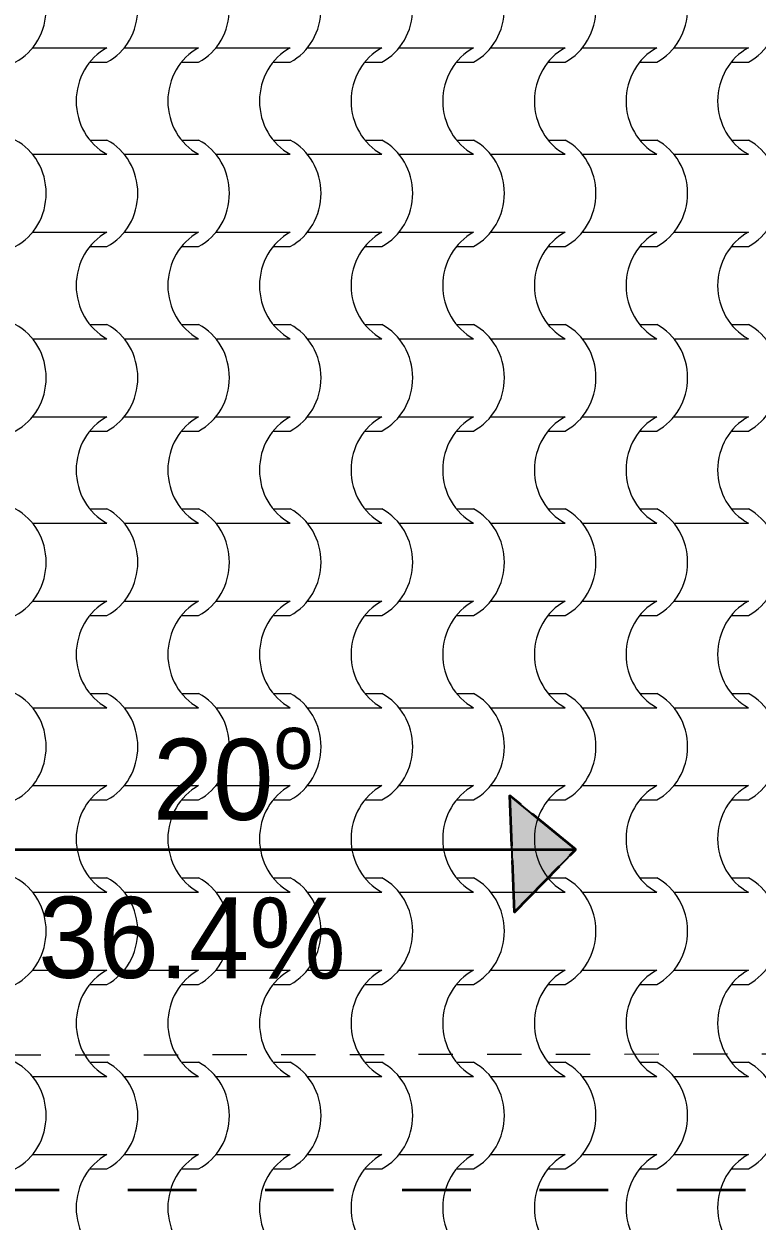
# Model space of a CAD drawing. Extents: x 1230 to 300706, y -1407 to 36108.
# Drawn here: x 249034 to 250164, y 7252 to 9099 of the extents above; entities that cross this region are included whole.
import ezdxf

# ---------------------------------------------------------------- set-up
doc = ezdxf.new("R2010")
doc.units = 0
doc.header["$LTSCALE"] = 5
doc.header["$MEASUREMENT"] = 0
doc.set_wipeout_variables(frame=1)
for name, pattern in [('- Прекъснати линия', [423.333333, 211.666667, -211.666667]), ('- Скирити линии', [245, 200, -45]), ('Wipeout_Contour', [100000, 0, -100000])]:
    doc.linetypes.add(name, pattern=pattern)
for name, color, linetype, lineweight in [('1', 255, 'Continuous', 13), ('102', 254, 'Continuous', 15), ('41', 7, 'Continuous', 35), ('46', 9, 'Continuous', 35), ('7', 7, 'Continuous', 25), ('85', 254, 'Continuous', 20)]:
    doc.layers.add(name, color=color, linetype=linetype, lineweight=lineweight)
doc.layers.add('65', color=7, linetype='Continuous', lineweight=20, true_color=0x4e4e4e)
doc.styles.add('GENERATED_STYLE_4', font='arial.ttf')

# ---------------------------------------------------------------- blocks, each defined once
blk = doc.blocks.new('*X44')
at = {"layer": '102', "color": 254, "linetype": 'Continuous', "lineweight": 15}
for p, q in [((265.94, 136.728), (267.086, 136.728)), ((267.086, 136.728), (268.232, 136.728)), ((268.765, 136.728), (269.911, 136.728)), ((269.911, 136.728), (271.057, 136.728)), ((271.591, 136.728), (272.736, 136.728)), ((272.736, 136.728), (273.882, 136.728)), ((274.416, 136.728), (275.562, 136.728)), ((275.562, 136.728), (276.708, 136.728)), ((277.241, 136.728), (278.387, 136.728)), ((278.387, 136.728), (279.533, 136.728)), ((280.067, 136.728), (281.213, 136.728)), ((281.213, 136.728), (282.359, 136.728)), ((282.892, 136.728), (284.038, 136.728)), ((284.038, 136.728), (285.184, 136.728)), ((285.718, 136.728), (286.863, 136.728)), ((286.863, 136.728), (288.009, 136.728)), ((267.705, 136.288), (268.232, 136.288)), ((270.53, 136.288), (271.057, 136.288)), ((273.356, 136.288), (273.882, 136.288)), ((276.181, 136.288), (276.708, 136.288)), ((279.006, 136.288), (279.533, 136.288)), ((281.832, 136.288), (282.359, 136.288)), ((284.657, 136.288), (285.184, 136.288)), ((287.483, 136.288), (288.009, 136.288)), ((267.705, 133.884), (268.232, 133.884)), ((270.53, 133.884), (271.057, 133.884)), ((273.356, 133.884), (273.882, 133.884)), ((276.181, 133.884), (276.708, 133.884)), ((279.006, 133.884), (279.533, 133.884)), ((281.832, 133.884), (282.359, 133.884)), ((284.657, 133.884), (285.184, 133.884)), ((287.483, 133.884), (288.009, 133.884)), ((265.94, 133.444), (267.086, 133.444)), ((267.086, 133.444), (268.232, 133.444)), ((268.765, 133.444), (269.911, 133.444)), ((269.911, 133.444), (271.057, 133.444)), ((271.591, 133.444), (272.736, 133.444)), ((272.736, 133.444), (273.882, 133.444)), ((274.416, 133.444), (275.562, 133.444)), ((275.562, 133.444), (276.708, 133.444)), ((277.241, 133.444), (278.387, 133.444)), ((278.387, 133.444), (279.533, 133.444)), ((280.067, 133.444), (281.213, 133.444)), ((281.213, 133.444), (282.359, 133.444)), ((282.892, 133.444), (284.038, 133.444)), ((284.038, 133.444), (285.184, 133.444)), ((285.718, 133.444), (286.863, 133.444)), ((286.863, 133.444), (288.009, 133.444)), ((265.94, 131.039), (267.086, 131.039)), ((267.086, 131.039), (268.232, 131.039)), ((268.765, 131.039), (269.911, 131.039)), ((269.911, 131.039), (271.057, 131.039)), ((271.591, 131.039), (272.736, 131.039)), ((272.736, 131.039), (273.882, 131.039)), ((274.416, 131.039), (275.562, 131.039)), ((275.562, 131.039), (276.708, 131.039)), ((277.241, 131.039), (278.387, 131.039)), ((278.387, 131.039), (279.533, 131.039)), ((280.067, 131.039), (281.213, 131.039)), ((281.213, 131.039), (282.359, 131.039)), ((282.892, 131.039), (284.038, 131.039)), ((284.038, 131.039), (285.184, 131.039)), ((285.718, 131.039), (286.863, 131.039)), ((286.863, 131.039), (288.009, 131.039)), ((267.705, 130.599), (268.232, 130.599)), ((270.53, 130.599), (271.057, 130.599)), ((273.356, 130.599), (273.882, 130.599)), ((276.181, 130.599), (276.708, 130.599)), ((279.006, 130.599), (279.533, 130.599)), ((281.832, 130.599), (282.359, 130.599)), ((284.657, 130.599), (285.184, 130.599)), ((287.483, 130.599), (288.009, 130.599)), ((267.705, 128.194), (268.232, 128.194)), ((270.53, 128.194), (271.057, 128.194)), ((273.356, 128.194), (273.882, 128.194)), ((276.181, 128.194), (276.708, 128.194)), ((279.006, 128.194), (279.533, 128.194)), ((281.832, 128.194), (282.359, 128.194)), ((284.657, 128.194), (285.184, 128.194)), ((287.483, 128.194), (288.009, 128.194)), ((265.94, 127.754), (267.086, 127.754)), ((267.086, 127.754), (268.232, 127.754)), ((268.765, 127.754), (269.911, 127.754)), ((269.911, 127.754), (271.057, 127.754)), ((271.591, 127.754), (272.736, 127.754)), ((272.736, 127.754), (273.882, 127.754)), ((274.416, 127.754), (275.562, 127.754)), ((275.562, 127.754), (276.708, 127.754)), ((277.241, 127.754), (278.387, 127.754)), ((278.387, 127.754), (279.533, 127.754)), ((280.067, 127.754), (281.213, 127.754)), ((281.213, 127.754), (282.359, 127.754)), ((282.892, 127.754), (284.038, 127.754)), ((284.038, 127.754), (285.184, 127.754)), ((285.718, 127.754), (286.863, 127.754)), ((286.863, 127.754), (288.009, 127.754)), ((265.94, 125.349), (267.086, 125.349)), ((267.086, 125.349), (268.232, 125.349)), ((268.765, 125.349), (269.911, 125.349)), ((269.911, 125.349), (271.057, 125.349)), ((271.591, 125.349), (272.736, 125.349)), ((272.736, 125.349), (273.882, 125.349)), ((274.416, 125.349), (275.562, 125.349)), ((275.562, 125.349), (276.708, 125.349)), ((277.241, 125.349), (278.387, 125.349)), ((278.387, 125.349), (279.533, 125.349)), ((280.067, 125.349), (281.213, 125.349)), ((281.213, 125.349), (282.359, 125.349)), ((282.892, 125.349), (284.038, 125.349)), ((284.038, 125.349), (285.184, 125.349)), ((285.718, 125.349), (286.863, 125.349)), ((286.863, 125.349), (288.009, 125.349)), ((267.705, 124.909), (268.232, 124.909)), ((270.53, 124.909), (271.057, 124.909)), ((273.356, 124.909), (273.882, 124.909)), ((276.181, 124.909), (276.708, 124.909)), ((279.006, 124.909), (279.533, 124.909)), ((281.832, 124.909), (282.359, 124.909)), ((284.657, 124.909), (285.184, 124.909)), ((287.483, 124.909), (288.009, 124.909)), ((267.705, 122.504), (268.232, 122.504)), ((270.53, 122.504), (271.057, 122.504)), ((273.356, 122.504), (273.882, 122.504)), ((276.181, 122.504), (276.708, 122.504)), ((279.006, 122.504), (279.533, 122.504)), ((281.832, 122.504), (282.359, 122.504)), ((284.657, 122.504), (285.184, 122.504)), ((287.483, 122.504), (288.009, 122.504)), ((265.94, 122.064), (267.086, 122.064)), ((267.086, 122.064), (268.232, 122.064)), ((268.765, 122.064), (269.911, 122.064)), ((269.911, 122.064), (271.057, 122.064)), ((271.591, 122.064), (272.736, 122.064)), ((272.736, 122.064), (273.882, 122.064)), ((274.416, 122.064), (275.562, 122.064)), ((275.562, 122.064), (276.708, 122.064)), ((277.241, 122.064), (278.387, 122.064)), ((278.387, 122.064), (279.533, 122.064)), ((280.067, 122.064), (281.213, 122.064)), ((281.213, 122.064), (282.359, 122.064)), ((282.892, 122.064), (284.038, 122.064)), ((284.038, 122.064), (285.184, 122.064)), ((285.718, 122.064), (286.863, 122.064)), ((286.863, 122.064), (288.009, 122.064)), ((265.94, 119.66), (267.086, 119.66)), ((267.086, 119.66), (268.232, 119.66)), ((268.765, 119.66), (269.911, 119.66)), ((269.911, 119.66), (271.057, 119.66)), ((271.591, 119.66), (272.736, 119.66)), ((272.736, 119.66), (273.882, 119.66)), ((274.416, 119.66), (275.562, 119.66)), ((275.562, 119.66), (276.708, 119.66)), ((277.241, 119.66), (278.387, 119.66)), ((278.387, 119.66), (279.533, 119.66)), ((280.067, 119.66), (281.213, 119.66)), ((281.213, 119.66), (282.359, 119.66)), ((282.892, 119.66), (284.038, 119.66)), ((284.038, 119.66), (285.184, 119.66)), ((285.718, 119.66), (286.863, 119.66)), ((286.863, 119.66), (288.009, 119.66)), ((267.705, 119.22), (268.232, 119.22)), ((270.53, 119.22), (271.057, 119.22)), ((273.356, 119.22), (273.882, 119.22)), ((276.181, 119.22), (276.708, 119.22)), ((279.006, 119.22), (279.533, 119.22)), ((281.832, 119.22), (282.359, 119.22)), ((284.657, 119.22), (285.184, 119.22)), ((287.483, 119.22), (288.009, 119.22)), ((267.705, 116.815), (268.232, 116.815)), ((270.53, 116.815), (271.057, 116.815)), ((273.356, 116.815), (273.882, 116.815)), ((276.181, 116.815), (276.708, 116.815)), ((279.006, 116.815), (279.533, 116.815)), ((281.832, 116.815), (282.359, 116.815)), ((284.657, 116.815), (285.184, 116.815)), ((287.483, 116.815), (288.009, 116.815)), ((265.94, 116.375), (267.086, 116.375)), ((267.086, 116.375), (268.232, 116.375)), ((268.765, 116.375), (269.911, 116.375)), ((269.911, 116.375), (271.057, 116.375)), ((271.591, 116.375), (272.736, 116.375)), ((272.736, 116.375), (273.882, 116.375)), ((274.416, 116.375), (275.562, 116.375)), ((275.562, 116.375), (276.708, 116.375)), ((277.241, 116.375), (278.387, 116.375)), ((278.387, 116.375), (279.533, 116.375)), ((280.067, 116.375), (281.213, 116.375)), ((281.213, 116.375), (282.359, 116.375)), ((282.892, 116.375), (284.038, 116.375)), ((284.038, 116.375), (285.184, 116.375)), ((285.718, 116.375), (286.863, 116.375)), ((286.863, 116.375), (288.009, 116.375)), ((265.94, 113.97), (267.086, 113.97)), ((267.086, 113.97), (268.232, 113.97)), ((268.765, 113.97), (269.911, 113.97)), ((269.911, 113.97), (271.057, 113.97)), ((271.591, 113.97), (272.736, 113.97)), ((272.736, 113.97), (273.882, 113.97)), ((274.416, 113.97), (275.562, 113.97)), ((275.562, 113.97), (276.708, 113.97)), ((277.241, 113.97), (278.387, 113.97)), ((278.387, 113.97), (279.533, 113.97)), ((280.067, 113.97), (281.213, 113.97)), ((281.213, 113.97), (282.359, 113.97)), ((282.892, 113.97), (284.038, 113.97)), ((284.038, 113.97), (285.184, 113.97)), ((285.718, 113.97), (286.863, 113.97)), ((286.863, 113.97), (288.009, 113.97)), ((267.705, 113.53), (268.232, 113.53)), ((270.53, 113.53), (271.057, 113.53)), ((273.356, 113.53), (273.882, 113.53)), ((276.181, 113.53), (276.708, 113.53)), ((279.006, 113.53), (279.533, 113.53)), ((281.832, 113.53), (282.359, 113.53)), ((284.657, 113.53), (285.184, 113.53)), ((287.483, 113.53), (288.009, 113.53)), ((267.705, 111.125), (268.232, 111.125)), ((270.53, 111.125), (271.057, 111.125)), ((273.356, 111.125), (273.882, 111.125)), ((276.181, 111.125), (276.708, 111.125)), ((279.006, 111.125), (279.533, 111.125)), ((281.832, 111.125), (282.359, 111.125)), ((284.657, 111.125), (285.184, 111.125)), ((287.483, 111.125), (288.009, 111.125)), ((265.94, 110.685), (267.086, 110.685)), ((267.086, 110.685), (268.232, 110.685)), ((268.765, 110.685), (269.911, 110.685)), ((269.911, 110.685), (271.057, 110.685)), ((271.591, 110.685), (272.736, 110.685)), ((272.736, 110.685), (273.882, 110.685)), ((274.416, 110.685), (275.562, 110.685)), ((275.562, 110.685), (276.708, 110.685)), ((277.241, 110.685), (278.387, 110.685)), ((278.387, 110.685), (279.533, 110.685)), ((280.067, 110.685), (281.213, 110.685)), ((281.213, 110.685), (282.359, 110.685)), ((282.892, 110.685), (284.038, 110.685)), ((284.038, 110.685), (285.184, 110.685)), ((285.718, 110.685), (286.863, 110.685)), ((286.863, 110.685), (288.009, 110.685)), ((265.94, 108.28), (267.086, 108.28)), ((267.086, 108.28), (268.232, 108.28)), ((268.765, 108.28), (269.911, 108.28)), ((269.911, 108.28), (271.057, 108.28)), ((271.591, 108.28), (272.736, 108.28)), ((272.736, 108.28), (273.882, 108.28)), ((274.416, 108.28), (275.562, 108.28)), ((275.562, 108.28), (276.708, 108.28)), ((277.241, 108.28), (278.387, 108.28)), ((278.387, 108.28), (279.533, 108.28)), ((280.067, 108.28), (281.213, 108.28)), ((281.213, 108.28), (282.359, 108.28)), ((282.892, 108.28), (284.038, 108.28)), ((284.038, 108.28), (285.184, 108.28)), ((285.718, 108.28), (286.863, 108.28)), ((286.863, 108.28), (288.009, 108.28)), ((267.705, 107.84), (268.232, 107.84)), ((270.53, 107.84), (271.057, 107.84)), ((273.356, 107.84), (273.882, 107.84)), ((276.181, 107.84), (276.708, 107.84)), ((279.006, 107.84), (279.533, 107.84)), ((281.832, 107.84), (282.359, 107.84)), ((284.657, 107.84), (285.184, 107.84)), ((287.483, 107.84), (288.009, 107.84)), ((267.705, 105.436), (268.232, 105.436)), ((270.53, 105.436), (271.057, 105.436)), ((273.356, 105.436), (273.882, 105.436)), ((276.181, 105.436), (276.708, 105.436)), ((279.006, 105.436), (279.533, 105.436)), ((281.832, 105.436), (282.359, 105.436)), ((284.657, 105.436), (285.184, 105.436)), ((287.483, 105.436), (288.009, 105.436)), ((265.94, 104.996), (267.086, 104.996)), ((267.086, 104.996), (268.232, 104.996)), ((268.765, 104.996), (269.911, 104.996)), ((269.911, 104.996), (271.057, 104.996)), ((271.591, 104.996), (272.736, 104.996)), ((272.736, 104.996), (273.882, 104.996)), ((274.416, 104.996), (275.562, 104.996)), ((275.562, 104.996), (276.708, 104.996)), ((277.241, 104.996), (278.387, 104.996)), ((278.387, 104.996), (279.533, 104.996)), ((280.067, 104.996), (281.213, 104.996)), ((281.213, 104.996), (282.359, 104.996)), ((282.892, 104.996), (284.038, 104.996)), ((284.038, 104.996), (285.184, 104.996)), ((285.718, 104.996), (286.863, 104.996)), ((286.863, 104.996), (288.009, 104.996)), ((265.94, 102.591), (267.086, 102.591)), ((267.086, 102.591), (268.232, 102.591)), ((268.765, 102.591), (269.911, 102.591)), ((269.911, 102.591), (271.057, 102.591)), ((271.591, 102.591), (272.736, 102.591)), ((272.736, 102.591), (273.882, 102.591)), ((274.416, 102.591), (275.562, 102.591)), ((275.562, 102.591), (276.708, 102.591)), ((277.241, 102.591), (278.387, 102.591)), ((278.387, 102.591), (279.533, 102.591)), ((280.067, 102.591), (281.213, 102.591)), ((281.213, 102.591), (282.359, 102.591)), ((282.892, 102.591), (284.038, 102.591)), ((284.038, 102.591), (285.184, 102.591)), ((285.718, 102.591), (286.863, 102.591)), ((286.863, 102.591), (288.009, 102.591)), ((267.705, 102.151), (268.232, 102.151)), ((270.53, 102.151), (271.057, 102.151)), ((273.356, 102.151), (273.882, 102.151)), ((276.181, 102.151), (276.708, 102.151)), ((279.006, 102.151), (279.533, 102.151)), ((281.832, 102.151), (282.359, 102.151)), ((284.657, 102.151), (285.184, 102.151)), ((287.483, 102.151), (288.009, 102.151))]:
    blk.add_line(p, q, dxfattribs=at)
for centre, major_axis, start_param, end_param in [((264.63, 137.931), (0, 1.839), 3.607672, 5.817106), ((267.455, 137.931), (0, 1.839), 3.607672, 5.817106), ((270.281, 137.931), (0, 1.839), 3.607672, 5.817106), ((273.106, 137.931), (0, 1.839), 3.607672, 5.817106), ((275.931, 137.931), (0, 1.839), 3.607672, 5.817106), ((278.757, 137.931), (0, 1.839), 3.607672, 5.817106), ((281.582, 137.931), (0, 1.839), 3.607672, 5.817106), ((284.408, 137.931), (0, 1.839), 3.607672, 5.817106), ((287.233, 137.931), (0, 1.839), 3.607672, 5.817106), ((269.02, 135.081), (0, 1.849), 0.471039, 1.56782), ((271.846, 135.081), (0, 1.849), 0.471039, 1.56782), ((274.671, 135.081), (0, 1.849), 0.471039, 1.56782), ((277.496, 135.081), (0, 1.849), 0.471039, 1.56782), ((280.322, 135.081), (0, 1.849), 0.471039, 1.56782), ((283.147, 135.081), (0, 1.849), 0.471039, 1.56782), ((285.973, 135.081), (0, 1.849), 0.471039, 1.56782), ((288.798, 135.081), (0, 1.849), 0.471039, 1.56782), ((269.02, 135.092), (0, 1.849), 1.573772, 2.670554), ((271.846, 135.092), (0, 1.849), 1.573772, 2.670554), ((274.671, 135.092), (0, 1.849), 1.573772, 2.670554), ((277.496, 135.092), (0, 1.849), 1.573772, 2.670554), ((280.322, 135.092), (0, 1.849), 1.573772, 2.670554), ((283.147, 135.092), (0, 1.849), 1.573772, 2.670554), ((285.973, 135.092), (0, 1.849), 1.573772, 2.670554), ((288.798, 135.092), (0, 1.849), 1.573772, 2.670554), ((264.63, 132.241), (0, 1.839), 3.607672, 5.817106), ((267.455, 132.241), (0, 1.839), 3.607672, 5.817106), ((270.281, 132.241), (0, 1.839), 3.607672, 5.817106), ((273.106, 132.241), (0, 1.839), 3.607672, 5.817106), ((275.931, 132.241), (0, 1.839), 3.607672, 5.817106), ((278.757, 132.241), (0, 1.839), 3.607672, 5.817106), ((281.582, 132.241), (0, 1.839), 3.607672, 5.817106), ((284.408, 132.241), (0, 1.839), 3.607672, 5.817106), ((287.233, 132.241), (0, 1.839), 3.607672, 5.817106), ((269.02, 129.391), (0, 1.849), 0.471039, 1.56782), ((271.846, 129.391), (0, 1.849), 0.471039, 1.56782), ((274.671, 129.391), (0, 1.849), 0.471039, 1.56782), ((277.496, 129.391), (0, 1.849), 0.471039, 1.56782), ((280.322, 129.391), (0, 1.849), 0.471039, 1.56782), ((283.147, 129.391), (0, 1.849), 0.471039, 1.56782), ((285.973, 129.391), (0, 1.849), 0.471039, 1.56782), ((288.798, 129.391), (0, 1.849), 0.471039, 1.56782), ((269.02, 129.402), (0, 1.849), 1.573772, 2.670554), ((271.846, 129.402), (0, 1.849), 1.573772, 2.670554), ((274.671, 129.402), (0, 1.849), 1.573772, 2.670554), ((277.496, 129.402), (0, 1.849), 1.573772, 2.670554), ((280.322, 129.402), (0, 1.849), 1.573772, 2.670554), ((283.147, 129.402), (0, 1.849), 1.573772, 2.670554), ((285.973, 129.402), (0, 1.849), 1.573772, 2.670554), ((288.798, 129.402), (0, 1.849), 1.573772, 2.670554), ((264.63, 126.552), (0, 1.839), 3.607672, 5.817106), ((267.455, 126.552), (0, 1.839), 3.607672, 5.817106), ((270.281, 126.552), (0, 1.839), 3.607672, 5.817106), ((273.106, 126.552), (0, 1.839), 3.607672, 5.817106), ((275.931, 126.552), (0, 1.839), 3.607672, 5.817106), ((278.757, 126.552), (0, 1.839), 3.607672, 5.817106), ((281.582, 126.552), (0, 1.839), 3.607672, 5.817106), ((284.408, 126.552), (0, 1.839), 3.607672, 5.817106), ((287.233, 126.552), (0, 1.839), 3.607672, 5.817106), ((269.02, 123.701), (0, 1.849), 0.471039, 1.56782), ((271.846, 123.701), (0, 1.849), 0.471039, 1.56782), ((274.671, 123.701), (0, 1.849), 0.471039, 1.56782), ((277.496, 123.701), (0, 1.849), 0.471039, 1.56782), ((280.322, 123.701), (0, 1.849), 0.471039, 1.56782), ((283.147, 123.701), (0, 1.849), 0.471039, 1.56782), ((285.973, 123.701), (0, 1.849), 0.471039, 1.56782), ((288.798, 123.701), (0, 1.849), 0.471039, 1.56782), ((269.02, 123.712), (0, 1.849), 1.573772, 2.670554), ((271.846, 123.712), (0, 1.849), 1.573772, 2.670554), ((274.671, 123.712), (0, 1.849), 1.573772, 2.670554), ((277.496, 123.712), (0, 1.849), 1.573772, 2.670554), ((280.322, 123.712), (0, 1.849), 1.573772, 2.670554), ((283.147, 123.712), (0, 1.849), 1.573772, 2.670554), ((285.973, 123.712), (0, 1.849), 1.573772, 2.670554), ((288.798, 123.712), (0, 1.849), 1.573772, 2.670554), ((264.63, 120.862), (0, 1.839), 3.607672, 5.817106), ((267.455, 120.862), (0, 1.839), 3.607672, 5.817106), ((270.281, 120.862), (0, 1.839), 3.607672, 5.817106), ((273.106, 120.862), (0, 1.839), 3.607672, 5.817106), ((275.931, 120.862), (0, 1.839), 3.607672, 5.817106), ((278.757, 120.862), (0, 1.839), 3.607672, 5.817106), ((281.582, 120.862), (0, 1.839), 3.607672, 5.817106), ((284.408, 120.862), (0, 1.839), 3.607672, 5.817106), ((287.233, 120.862), (0, 1.839), 3.607672, 5.817106), ((269.02, 118.012), (0, 1.849), 0.471039, 1.56782), ((271.846, 118.012), (0, 1.849), 0.471039, 1.56782), ((274.671, 118.012), (0, 1.849), 0.471039, 1.56782), ((277.496, 118.012), (0, 1.849), 0.471039, 1.56782), ((280.322, 118.012), (0, 1.849), 0.471039, 1.56782), ((283.147, 118.012), (0, 1.849), 0.471039, 1.56782), ((285.973, 118.012), (0, 1.849), 0.471039, 1.56782), ((288.798, 118.012), (0, 1.849), 0.471039, 1.56782), ((269.02, 118.023), (0, 1.849), 1.573772, 2.670554), ((271.846, 118.023), (0, 1.849), 1.573772, 2.670554), ((274.671, 118.023), (0, 1.849), 1.573772, 2.670554), ((277.496, 118.023), (0, 1.849), 1.573772, 2.670554), ((280.322, 118.023), (0, 1.849), 1.573772, 2.670554), ((283.147, 118.023), (0, 1.849), 1.573772, 2.670554), ((285.973, 118.023), (0, 1.849), 1.573772, 2.670554), ((288.798, 118.023), (0, 1.849), 1.573772, 2.670554), ((264.63, 115.172), (0, 1.839), 3.607672, 5.817106), ((267.455, 115.172), (0, 1.839), 3.607672, 5.817106), ((270.281, 115.172), (0, 1.839), 3.607672, 5.817106), ((273.106, 115.172), (0, 1.839), 3.607672, 5.817106), ((275.931, 115.172), (0, 1.839), 3.607672, 5.817106), ((278.757, 115.172), (0, 1.839), 3.607672, 5.817106), ((281.582, 115.172), (0, 1.839), 3.607672, 5.817106), ((284.408, 115.172), (0, 1.839), 3.607672, 5.817106), ((287.233, 115.172), (0, 1.839), 3.607672, 5.817106), ((269.02, 112.322), (0, 1.849), 0.471039, 1.56782), ((271.846, 112.322), (0, 1.849), 0.471039, 1.56782), ((274.671, 112.322), (0, 1.849), 0.471039, 1.56782), ((277.496, 112.322), (0, 1.849), 0.471039, 1.56782), ((280.322, 112.322), (0, 1.849), 0.471039, 1.56782), ((283.147, 112.322), (0, 1.849), 0.471039, 1.56782), ((285.973, 112.322), (0, 1.849), 0.471039, 1.56782), ((288.798, 112.322), (0, 1.849), 0.471039, 1.56782), ((269.02, 112.333), (0, 1.849), 1.573772, 2.670554), ((271.846, 112.333), (0, 1.849), 1.573772, 2.670554), ((274.671, 112.333), (0, 1.849), 1.573772, 2.670554), ((277.496, 112.333), (0, 1.849), 1.573772, 2.670554), ((280.322, 112.333), (0, 1.849), 1.573772, 2.670554), ((283.147, 112.333), (0, 1.849), 1.573772, 2.670554), ((285.973, 112.333), (0, 1.849), 1.573772, 2.670554), ((288.798, 112.333), (0, 1.849), 1.573772, 2.670554), ((264.63, 109.483), (0, 1.839), 3.607672, 5.817106), ((267.455, 109.483), (0, 1.839), 3.607672, 5.817106), ((270.281, 109.483), (0, 1.839), 3.607672, 5.817106), ((273.106, 109.483), (0, 1.839), 3.607672, 5.817106), ((275.931, 109.483), (0, 1.839), 3.607672, 5.817106), ((278.757, 109.483), (0, 1.839), 3.607672, 5.817106), ((281.582, 109.483), (0, 1.839), 3.607672, 5.817106), ((284.408, 109.483), (0, 1.839), 3.607672, 5.817106), ((287.233, 109.483), (0, 1.839), 3.607672, 5.817106), ((269.02, 106.633), (0, 1.849), 0.471039, 1.56782), ((271.846, 106.633), (0, 1.849), 0.471039, 1.56782), ((274.671, 106.633), (0, 1.849), 0.471039, 1.56782), ((277.496, 106.633), (0, 1.849), 0.471039, 1.56782), ((280.322, 106.633), (0, 1.849), 0.471039, 1.56782), ((283.147, 106.633), (0, 1.849), 0.471039, 1.56782), ((285.973, 106.633), (0, 1.849), 0.471039, 1.56782), ((288.798, 106.633), (0, 1.849), 0.471039, 1.56782), ((269.02, 106.644), (0, 1.849), 1.573772, 2.670554), ((271.846, 106.644), (0, 1.849), 1.573772, 2.670554), ((274.671, 106.644), (0, 1.849), 1.573772, 2.670554), ((277.496, 106.644), (0, 1.849), 1.573772, 2.670554), ((280.322, 106.644), (0, 1.849), 1.573772, 2.670554), ((283.147, 106.644), (0, 1.849), 1.573772, 2.670554), ((285.973, 106.644), (0, 1.849), 1.573772, 2.670554), ((288.798, 106.644), (0, 1.849), 1.573772, 2.670554), ((264.63, 103.793), (0, 1.839), 3.607672, 5.817106), ((267.455, 103.793), (0, 1.839), 3.607672, 5.817106), ((270.281, 103.793), (0, 1.839), 3.607672, 5.817106), ((273.106, 103.793), (0, 1.839), 3.607672, 5.817106), ((275.931, 103.793), (0, 1.839), 3.607672, 5.817106), ((278.757, 103.793), (0, 1.839), 3.607672, 5.817106), ((281.582, 103.793), (0, 1.839), 3.607672, 5.817106), ((284.408, 103.793), (0, 1.839), 3.607672, 5.817106), ((287.233, 103.793), (0, 1.839), 3.607672, 5.817106), ((269.02, 100.943), (0, 1.849), 0.471039, 1.56782), ((271.846, 100.943), (0, 1.849), 0.471039, 1.56782), ((274.671, 100.943), (0, 1.849), 0.471039, 1.56782), ((277.496, 100.943), (0, 1.849), 0.471039, 1.56782), ((280.322, 100.943), (0, 1.849), 0.471039, 1.56782), ((283.147, 100.943), (0, 1.849), 0.471039, 1.56782), ((285.973, 100.943), (0, 1.849), 0.471039, 1.56782), ((288.798, 100.943), (0, 1.849), 0.471039, 1.56782), ((269.02, 100.954), (0, 1.849), 1.573772, 2.670554), ((271.846, 100.954), (0, 1.849), 1.573772, 2.670554), ((274.671, 100.954), (0, 1.849), 1.573772, 2.670554), ((277.496, 100.954), (0, 1.849), 1.573772, 2.670554), ((280.322, 100.954), (0, 1.849), 1.573772, 2.670554), ((283.147, 100.954), (0, 1.849), 1.573772, 2.670554), ((285.973, 100.954), (0, 1.849), 1.573772, 2.670554), ((288.798, 100.954), (0, 1.849), 1.573772, 2.670554)]:
    blk.add_ellipse(centre, major_axis=major_axis, ratio=0.939693, start_param=start_param, end_param=end_param, dxfattribs=at)

msp = doc.modelspace()

# ---------------------------------------------------------------- wipeouts: each hides what was drawn before it
at = {"color": 254, "linetype": 'Wipeout_Contour', "lineweight": 0, "ltscale": 1886.276001}
msp.add_wipeout([(252919.3, 13950.3), (246169.3, 13950.3), (246169.3, 7800.3), (246919.3, 7050.3), (252919.3, 7050.3), (249469.3, 10500.3)], dxfattribs=at)

# ---------------------------------------------------------------- next in the draw order: block references
at = {"layer": '65', "color": 251, "linetype": 'Continuous', "lineweight": 20, "true_color": 0x4e4e4e, "xscale": 50.00002355911847, "yscale": 50.00002355911847, "zscale": 50.00002355911847}
msp.add_blockref('*X44', (235750.7, 2225.4), dxfattribs=at)

# ---------------------------------------------------------------- next in the draw order: wipeouts: each hides what was drawn before it
at = {"color": 254, "linetype": 'Wipeout_Contour', "lineweight": 0, "ltscale": 1383.389464}
msp.add_wipeout([(253719.3, 7050.3), (250269.3, 10500.3), (249469.3, 10500.3), (252919.3, 7050.3)], dxfattribs=at)

# ---------------------------------------------------------------- next in the draw order: hatches: boundary and pattern name
at = {"layer": '1', "linetype": 'Continuous', "lineweight": 13, "true_color": 0x2b2b2b}
msp.add_hatch(color=250, dxfattribs=at).paths.add_polyline_path([(249790.1, 7728.5), (249884.9, 7825.4), (249783.1, 7908.7)])
msp.add_hatch(color=250, dxfattribs=at).paths.add_polyline_path([(249790.1, 7728.5), (249884.9, 7825.4), (249783.1, 7908.7)])

# ---------------------------------------------------------------- next in the draw order: linework, layer by layer
at = {"layer": '1', "color": 250, "linetype": 'Continuous', "lineweight": 13, "true_color": 0x2b2b2b, "flags": 128}
msp.add_lwpolyline([(249790.1, 7728.5), (249884.9, 7825.4), (249783.1, 7908.7)], close=True, dxfattribs=at)
at = {"layer": '41', "color": 7, "linetype": '- Скирити линии', "lineweight": 35, "ltscale": 0.1, "flags": 128}
msp.add_lwpolyline([(249790.1, 7728.5), (249884.9, 7825.4), (249783.1, 7908.7)], close=True, dxfattribs=at)
at = {"layer": '41', "color": 7, "linetype": 'Continuous', "lineweight": 35, "ltscale": 0.1, "flags": 128}
msp.add_lwpolyline([(248849.2, 7825.4), (249884.9, 7825.4)], dxfattribs=at)
at = {"layer": '41', "color": 7, "linetype": '- Прекъснати линия', "lineweight": 35, "ltscale": 0.1, "flags": 128}
msp.add_lwpolyline([(239919.3, 7050.3), (239919.3, 7300.3), (251919.3, 7300.3), (251919.3, 7050.3)], close=True, dxfattribs=at)
at = {"layer": '7', "color": 7, "linetype": 'Continuous', "lineweight": 25, "flags": 128}
msp.add_lwpolyline([(249790.1, 7728.5), (249884.9, 7825.4), (249783.1, 7908.7)], close=True, dxfattribs=at)
at = {"layer": '85', "linetype": '- Прекъснати линия', "lineweight": 20, "ltscale": 0.05}
msp.add_line((238000.9, 7491.6), (255204.5, 7518.1), dxfattribs=at)

# ---------------------------------------------------------------- next in the draw order: texts
at = {"layer": '46', "color": 254, "linetype": 'Continuous', "lineweight": 35, "char_height": 125, "attachment_point": 5, "rotation": 359.7949, "style": 'GENERATED_STYLE_4'}
for s, insert in [('\\A1;{\\pqc;\\fCentury Gothic|b0|i0|c204|p34;20\\fCentury Gothic|b0|i0|c204|p34;\\A1{\\H.66x;\\Sо^  ;}}', (249356.7, 7933.6)), ('\\A1;{\\pqc;\\fCentury Gothic|b0|i0|c204|p34;36.4%}', (249293.5, 7688.5))]:
    msp.add_mtext(s, dxfattribs=dict(at, insert=insert))

doc.saveas('drawing.dxf')
